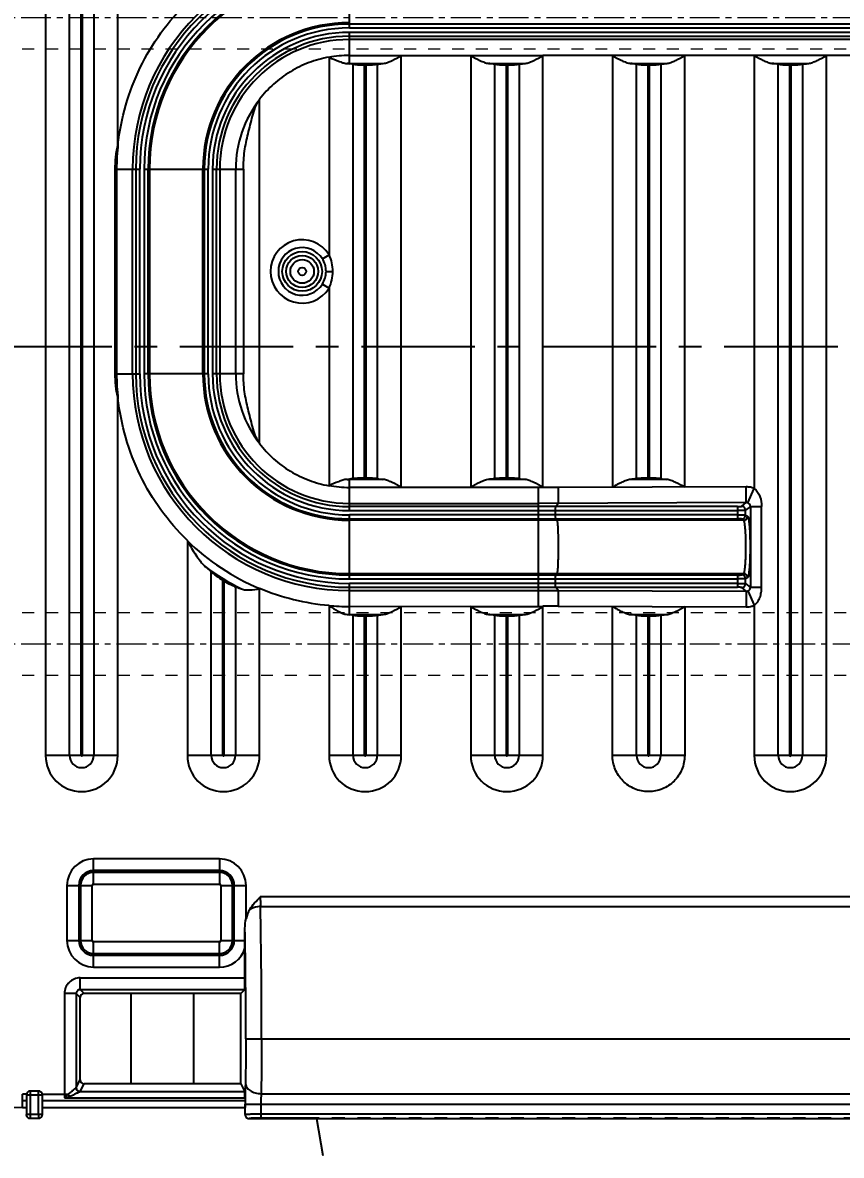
# Model space of a CAD drawing. Header units: millimetres. Extents: x -941 to 1421, y -11614 to -3210.
# Drawn here: x 48.1 to 152.6, y -6704.9 to -6560.3 of the extents above; entities that cross this region are included whole.
import ezdxf

# ---------------------------------------------------------------- set-up
doc = ezdxf.new("R2010")
doc.units = ezdxf.units.MM
doc.header["$LTSCALE"] = 16.335
doc.header["$PDMODE"] = 3
doc.header["$PDSIZE"] = 0.3125
doc.linetypes.add('CENTER', pattern=[0.6, 0.375, -0.075, 0.075, -0.075])
doc.linetypes.add('HIDDEN', pattern=[0.2, 0.1, -0.1])
doc.layers.get('0').update_dxf_attribs({"linetype": 'CONTINUOUS'})
doc.layers.get('Defpoints').update_dxf_attribs({"linetype": 'CONTINUOUS'})
doc.layers.add('cool', color=153, linetype='HIDDEN', lineweight=9)
doc.layers.add('DEFAULT_2', color=8, linetype='HIDDEN')
doc.styles.get("Standard").update_dxf_attribs({"font": 'txt', "width": 0.8})
doc.dimstyles.new('ISO-25', dxfattribs={"dimtxt": 8, "dimasz": 6, "dimexe": 0, "dimexo": 0, "dimgap": 0, "dimtad": 1, "dimdsep": 46, "dimtxsty": 'Standard', "dimcen": 0, "dimclrd": 4, "dimclre": 4, "dimclrt": 6, "dimazin": 0, "dimtfac": 1, "dimtofl": 0, "dimtmove": 0, "dimatfit": 3, "dimfxl": 0, "dimarcsym": 0})

# ---------------------------------------------------------------- blocks, each defined once
blk = doc.blocks.new('147')
at = {"layer": 'cool', "ltscale": 0.932966}
for p, q in [((229.57, -3849.57), (-211.77, -3849.57)), ((229.57, -3857.57), (-211.77, -3857.57))]:
    blk.add_line(p, q, dxfattribs=at)
at = {"layer": 'cool', "color": 1, "linetype": 'CENTER', "ltscale": 0.621977}
blk.add_line((243.9, -3853.57), (-226.1, -3853.57), dxfattribs=at)
blk = doc.blocks.new('*D653')
at = {"color": 4, "lineweight": -2}
blk.add_line((-62.03, -6601.62), (-82.44, -6601.62), dxfattribs=at)
at = {"layer": 'Defpoints', "color": 0}
for p in [(-80.04, -6601.62), (-62.03, -6601.62), (164.18, -6601.62)]:
    blk.add_point(p, dxfattribs=at)
at = {"color": 6, "insert": (-81.24, -6598.62), "char_height": 6, "attachment_point": 5}
blk.add_mtext('0', dxfattribs=at)
blk = doc.blocks.new('*D654')
at = {"color": 4, "lineweight": -2}
blk.add_line((-40.98, -6559.62), (-88.04, -6559.62), dxfattribs=at)
at = {"layer": 'Defpoints', "color": 0}
for p in [(-80.04, -6559.62), (-40.98, -6559.62), (164.18, -6601.62)]:
    blk.add_point(p, dxfattribs=at)
at = {"color": 6, "insert": (-84.04, -6556.62), "char_height": 6, "attachment_point": 5}
blk.add_mtext('42', dxfattribs=at)
blk = doc.blocks.new('*D655')
at = {"color": 4, "lineweight": -2}
blk.add_line((-48.27, -6494.62), (-90.44, -6494.62), dxfattribs=at)
at = {"layer": 'Defpoints', "color": 0}
for p in [(-80.04, -6494.62), (-48.27, -6494.62), (164.18, -6601.62)]:
    blk.add_point(p, dxfattribs=at)
at = {"color": 6, "insert": (-85.24, -6491.62), "char_height": 6, "attachment_point": 5}
blk.add_mtext('107', dxfattribs=at)
blk = doc.blocks.new('*D656')
at = {"color": 4, "lineweight": -2}
blk.add_line((-49.62, -6441.62), (-90.44, -6441.62), dxfattribs=at)
at = {"layer": 'Defpoints', "color": 0}
for p in [(-80.04, -6441.62), (-49.62, -6441.62), (164.18, -6601.62)]:
    blk.add_point(p, dxfattribs=at)
at = {"color": 6, "insert": (-85.24, -6438.62), "char_height": 6, "attachment_point": 5}
blk.add_mtext('160', dxfattribs=at)
blk = doc.blocks.new('*D657')
at = {"color": 4, "lineweight": -2}
blk.add_line((-37.79, -6639.62), (-88.04, -6639.62), dxfattribs=at)
at = {"layer": 'Defpoints', "color": 0}
for p in [(164.18, -6601.62), (-80.04, -6639.62), (-37.79, -6639.62)]:
    blk.add_point(p, dxfattribs=at)
at = {"color": 6, "insert": (-84.04, -6636.62), "char_height": 6, "attachment_point": 5}
blk.add_mtext('38', dxfattribs=at)
blk = doc.blocks.new('*D658')
at = {"color": 4, "lineweight": -2}
blk.add_line((-41.83, -6726.62), (-91.24, -6726.62), dxfattribs=at)
at = {"layer": 'Defpoints', "color": 0}
for p in [(164.18, -6601.62), (-80.04, -6726.62), (-41.83, -6726.62)]:
    blk.add_point(p, dxfattribs=at)
at = {"color": 6, "insert": (-85.64, -6723.62), "char_height": 6, "attachment_point": 5}
blk.add_mtext('125', dxfattribs=at)
blk = doc.blocks.new('*D659')
at = {"color": 4, "lineweight": -2}
blk.add_line((-49.62, -6761.62), (-90.44, -6761.62), dxfattribs=at)
at = {"layer": 'Defpoints', "color": 0}
for p in [(164.18, -6601.62), (-80.04, -6761.62), (-49.62, -6761.62)]:
    blk.add_point(p, dxfattribs=at)
at = {"color": 6, "insert": (-85.24, -6758.62), "char_height": 6, "attachment_point": 5}
blk.add_mtext('160', dxfattribs=at)
blk = doc.blocks.new('*D660')
at = {"color": 4, "lineweight": -2}
blk.add_line((-40.82, -6758.51), (-40.82, -6810.65), dxfattribs=at)
at = {"layer": 'Defpoints', "color": 0}
for p in [(164.18, -6601.62), (-40.82, -6758.51), (-40.82, -6798.65)]:
    blk.add_point(p, dxfattribs=at)
at = {"color": 6, "insert": (-43.82, -6804.65), "char_height": 6, "attachment_point": 5, "rotation": 90}
blk.add_mtext('205', dxfattribs=at)
blk = doc.blocks.new('*D661')
at = {"color": 4, "lineweight": -2}
blk.add_line((-40.82, -6437.81), (-40.82, -6394.21), dxfattribs=at)
at = {"layer": 'Defpoints', "color": 0}
for p in [(-40.82, -6406.21), (-40.82, -6437.81), (164.18, -6601.62)]:
    blk.add_point(p, dxfattribs=at)
at = {"color": 6, "insert": (-43.82, -6400.21), "char_height": 6, "attachment_point": 5, "rotation": 90}
blk.add_mtext('205', dxfattribs=at)

msp = doc.modelspace()

# ---------------------------------------------------------------- linework, layer by layer
at = {"color": 7, "linetype": 'Continuous'}
for p, q in [((51.034, -6508.106), (51.034, -6653.831)), ((54.091, -6653.831), (54.091, -6508.106)), ((55.573, -6653.831), (55.573, -6508.106)), ((55.707, -6508.106), (55.707, -6653.831)), ((57.189, -6508.106), (57.189, -6653.831)), ((60.267, -6575.864), (60.246, -6508.106)), ((89.81, -6560.936), (89.81, -6552.76)), ((238.55, -6560.435), (89.81, -6560.435)), ((89.81, -6560.936), (238.55, -6560.936)), ((89.81, -6565.5), (89.81, -6561.499)), ((238.55, -6561.499), (89.81, -6561.499)), ((89.81, -6562), (238.55, -6562)), ((161.052, -6562.413), (89.81, -6562.413)), ((87.214, -6564.651), (87.214, -6589.884)), ((89.81, -6564.453), (114.516, -6564.435)), ((89.81, -6565.471), (94.136, -6565.471)), ((90.271, -6618.478), (90.271, -6565.568)), ((93.369, -6565.568), (93.369, -6618.478)), ((96.426, -6619.629), (96.426, -6564.418)), ((105.304, -6564.418), (105.304, -6619.629)), ((107.594, -6565.471), (112.226, -6565.471)), ((108.361, -6618.478), (108.361, -6565.568)), ((111.459, -6565.568), (111.459, -6618.478)), ((114.516, -6619.628), (114.516, -6564.418)), ((114.516, -6564.418), (159.574, -6564.418)), ((123.389, -6564.418), (123.389, -6619.609)), ((125.684, -6565.471), (130.316, -6565.471)), ((126.451, -6618.478), (126.451, -6565.568)), ((129.549, -6565.568), (129.549, -6618.478)), ((132.604, -6619.552), (132.604, -6564.418)), ((141.484, -6564.418), (141.484, -6619.749)), ((143.774, -6565.471), (148.406, -6565.471)), ((144.541, -6653.831), (144.541, -6565.568)), ((147.639, -6565.568), (147.639, -6653.831)), ((150.696, -6653.831), (150.696, -6564.418)), ((91.753, -6618.392), (91.753, -6565.655)), ((91.753, -6565.655), (91.887, -6565.655)), ((91.887, -6565.655), (91.887, -6618.392)), ((109.843, -6618.392), (109.843, -6565.655)), ((109.843, -6565.655), (109.977, -6565.655)), ((109.977, -6565.655), (109.977, -6618.392)), ((127.933, -6618.392), (127.933, -6565.655)), ((127.933, -6565.655), (128.067, -6565.655)), ((128.067, -6565.655), (128.067, -6618.392)), ((146.023, -6653.831), (146.023, -6565.655)), ((146.023, -6565.655), (146.157, -6565.655)), ((146.157, -6565.655), (146.157, -6653.831)), ((78.334, -6614.005), (78.334, -6570.041)), ((59.875, -6578.958), (59.875, -6605.088)), ((59.875, -6578.958), (63.05, -6578.958)), ((60.096, -6578.958), (60.096, -6605.088)), ((62.136, -6605.088), (62.136, -6578.958)), ((62.549, -6578.958), (62.549, -6605.088)), ((63.05, -6605.088), (63.05, -6578.958)), ((63.612, -6578.958), (63.612, -6605.088)), ((63.612, -6578.958), (71.788, -6578.958)), ((64.114, -6605.088), (64.114, -6578.958)), ((64.288, -6578.958), (64.288, -6605.088)), ((71.112, -6605.088), (71.112, -6578.958)), ((71.287, -6578.958), (71.287, -6605.088)), ((71.788, -6605.088), (71.788, -6578.958)), ((72.35, -6578.958), (72.35, -6605.088)), ((72.35, -6578.958), (76.283, -6578.958)), ((72.852, -6605.088), (72.852, -6578.958)), ((73.264, -6578.958), (73.264, -6605.088)), ((75.304, -6605.088), (75.304, -6578.958)), ((76.283, -6578.958), (76.283, -6605.088)), ((86.362, -6590.415), (87.214, -6589.884)), ((86.824, -6592.023), (87.685, -6592.023)), ((86.362, -6593.632), (87.214, -6594.162)), ((87.214, -6594.162), (87.214, -6619.396)), ((59.875, -6605.088), (63.05, -6605.088)), ((71.788, -6605.088), (63.612, -6605.088)), ((76.283, -6605.088), (72.35, -6605.088)), ((60.246, -6653.831), (60.267, -6608.182)), ((89.81, -6622.548), (89.81, -6618.546)), ((94.136, -6618.576), (89.81, -6618.576)), ((91.887, -6618.392), (91.753, -6618.392)), ((112.226, -6618.576), (107.594, -6618.576)), ((109.977, -6618.392), (109.843, -6618.392)), ((130.316, -6618.576), (125.684, -6618.576)), ((128.067, -6618.392), (127.933, -6618.392)), ((96.426, -6619.612), (89.81, -6619.594)), ((114.547, -6619.594), (96.426, -6619.629)), ((113.93, -6634.803), (113.93, -6619.594)), ((140.462, -6619.544), (116.458, -6619.618)), ((116.458, -6619.624), (116.466, -6621.629)), ((140.469, -6621.542), (140.462, -6619.538)), ((140.679, -6621.58), (141.484, -6619.749)), ((89.81, -6621.634), (113.93, -6621.634)), ((140.469, -6621.542), (113.93, -6621.634)), ((116.153, -6622.047), (116.466, -6621.629)), ((139.881, -6622.013), (140.469, -6621.542)), ((139.354, -6622.047), (89.81, -6622.047)), ((89.81, -6622.548), (139.33, -6622.548)), ((89.81, -6631.286), (89.81, -6623.11)), ((139.33, -6623.11), (89.81, -6623.11)), ((116.129, -6623.11), (116.129, -6622.548)), ((139.33, -6622.548), (139.33, -6623.11)), ((140.995, -6622.024), (140.384, -6622.514)), ((140.384, -6623.136), (140.384, -6622.514)), ((140.384, -6623.136), (140.631, -6623.284)), ((140.995, -6622.024), (140.995, -6632.372)), ((140.995, -6622.024), (142.426, -6622.024)), ((142.426, -6632.372), (142.426, -6622.024)), ((89.81, -6623.612), (139.355, -6623.612)), ((140.129, -6623.786), (89.81, -6623.786)), ((116.327, -6623.786), (116.154, -6623.612)), ((140.129, -6623.786), (139.882, -6623.637)), ((69.126, -6626.37), (69.124, -6653.831)), ((72.181, -6653.831), (72.181, -6630.381)), ((89.81, -6630.611), (140.129, -6630.611)), ((116.154, -6630.785), (116.327, -6630.611)), ((139.882, -6630.759), (140.129, -6630.611)), ((73.663, -6653.831), (73.663, -6631.453)), ((73.797, -6631.534), (73.797, -6653.831)), ((139.355, -6630.785), (89.81, -6630.785)), ((89.81, -6631.286), (139.33, -6631.286)), ((89.81, -6635.85), (89.81, -6631.849)), ((139.33, -6631.849), (89.81, -6631.849)), ((116.129, -6631.849), (116.129, -6631.286)), ((139.33, -6631.286), (139.33, -6631.849)), ((140.631, -6631.113), (140.384, -6631.261)), ((140.384, -6631.882), (140.384, -6631.261)), ((140.384, -6631.882), (140.995, -6632.372)), ((75.279, -6632.279), (75.279, -6653.831)), ((78.336, -6653.831), (78.336, -6632.461)), ((89.81, -6632.35), (139.355, -6632.35)), ((89.81, -6632.763), (116.466, -6632.767)), ((116.466, -6632.767), (116.153, -6632.35)), ((116.466, -6632.767), (116.458, -6634.772)), ((116.466, -6632.767), (140.469, -6632.855)), ((140.469, -6632.855), (139.881, -6632.384)), ((140.469, -6632.855), (140.462, -6634.859)), ((140.679, -6632.817), (141.484, -6634.648)), ((142.426, -6632.372), (140.995, -6632.372)), ((87.214, -6634.653), (87.214, -6653.831)), ((89.81, -6634.803), (105.304, -6634.768)), ((96.426, -6653.831), (96.426, -6634.768)), ((105.273, -6634.803), (114.547, -6634.803)), ((105.304, -6634.768), (105.304, -6653.831)), ((114.516, -6653.831), (114.516, -6634.768)), ((116.458, -6634.779), (140.462, -6634.852)), ((123.389, -6653.801), (123.389, -6634.788)), ((132.604, -6634.844), (132.605, -6653.831)), ((141.484, -6634.648), (141.484, -6653.831)), ((89.81, -6635.821), (94.136, -6635.821)), ((90.271, -6653.831), (90.271, -6635.918)), ((91.753, -6653.831), (91.753, -6636.005)), ((91.753, -6636.005), (91.887, -6636.005)), ((91.887, -6636.005), (91.887, -6653.831)), ((93.369, -6635.918), (93.369, -6653.831)), ((107.594, -6635.821), (112.226, -6635.821)), ((108.361, -6653.831), (108.361, -6635.918)), ((109.843, -6653.831), (109.843, -6636.005)), ((109.843, -6636.005), (109.977, -6636.005)), ((109.977, -6636.005), (109.977, -6653.831)), ((111.459, -6635.918), (111.459, -6653.831)), ((125.684, -6635.821), (130.316, -6635.821)), ((126.451, -6653.831), (126.451, -6635.918)), ((127.933, -6653.831), (127.933, -6636.005)), ((127.933, -6636.005), (128.067, -6636.005)), ((128.067, -6636.005), (128.067, -6653.831)), ((129.549, -6635.918), (129.549, -6653.831)), ((55.573, -6653.831), (51.034, -6653.831)), ((60.246, -6653.831), (55.707, -6653.831)), ((73.663, -6653.831), (69.124, -6653.831)), ((78.336, -6653.831), (73.797, -6653.831)), ((91.753, -6653.831), (87.214, -6653.831)), ((96.426, -6653.831), (91.887, -6653.831)), ((109.843, -6653.831), (105.304, -6653.831)), ((114.516, -6653.831), (109.977, -6653.831)), ((127.933, -6653.831), (123.394, -6653.831)), ((132.606, -6653.831), (128.067, -6653.831)), ((146.023, -6653.831), (141.484, -6653.831)), ((150.696, -6653.831), (146.157, -6653.831)), ((57.148, -6670.251), (57.148, -6667.022)), ((73.228, -6667.022), (57.148, -6667.022)), ((73.228, -6667.022), (73.228, -6670.251)), ((73.228, -6668.524), (57.148, -6668.524)), ((73.228, -6668.749), (57.148, -6668.749)), ((53.756, -6670.413), (53.756, -6677.448)), ((53.756, -6670.413), (56.985, -6670.413)), ((55.258, -6670.413), (55.258, -6677.448)), ((55.483, -6670.413), (55.483, -6677.448)), ((56.985, -6677.448), (56.985, -6670.413)), ((57.148, -6670.251), (73.228, -6670.251)), ((73.39, -6670.413), (73.39, -6677.448)), ((73.39, -6670.413), (76.619, -6670.413)), ((74.892, -6677.448), (74.892, -6670.413)), ((75.117, -6677.448), (75.117, -6670.413)), ((76.619, -6674.62), (76.619, -6670.413)), ((249.924, -6671.891), (78.436, -6671.891)), ((78.458, -6673.118), (249.902, -6673.118)), ((76.478, -6677.448), (76.478, -6675.909)), ((53.756, -6677.448), (56.985, -6677.448)), ((57.148, -6680.84), (57.148, -6677.611)), ((73.228, -6677.611), (57.148, -6677.611)), ((73.228, -6680.84), (73.228, -6677.611)), ((73.39, -6677.448), (76.478, -6677.448)), ((76.478, -6678.416), (76.478, -6677.448)), ((57.148, -6679.113), (73.228, -6679.113)), ((57.148, -6679.338), (73.228, -6679.338)), ((76.478, -6682.216), (76.478, -6678.416)), ((57.148, -6680.84), (73.228, -6680.84)), ((55.441, -6683.723), (55.441, -6682.216)), ((55.441, -6682.216), (76.478, -6682.216)), ((55.939, -6684.222), (55.441, -6683.723)), ((55.441, -6683.723), (76.44, -6683.723)), ((76.44, -6683.723), (75.941, -6684.222)), ((53.434, -6684.223), (53.434, -6697.046)), ((54.941, -6684.223), (53.434, -6684.223)), ((54.941, -6684.223), (54.941, -6696.235)), ((55.439, -6684.722), (54.941, -6684.223)), ((55.439, -6695.238), (55.439, -6684.722)), ((75.941, -6684.222), (55.939, -6684.222)), ((61.941, -6695.738), (61.941, -6684.222)), ((69.941, -6695.738), (69.941, -6684.222)), ((75.941, -6695.738), (75.941, -6684.222)), ((76.588, -6690.011), (251.772, -6690.011)), ((54.941, -6696.235), (55.439, -6695.238)), ((48.103, -6698.787), (48.103, -6697.046)), ((48.619, -6697.046), (48.103, -6697.046)), ((48.605, -6697.164), (48.605, -6699.682)), ((48.605, -6697.164), (50.548, -6697.164)), ((50.115, -6696.664), (49.105, -6696.664)), ((49.108, -6700.181), (49.108, -6697.164)), ((50.113, -6699.682), (50.113, -6696.731)), ((50.601, -6697.046), (53.894, -6697.046)), ((50.615, -6699.682), (50.615, -6697.164)), ((76.449, -6696.753), (55.397, -6696.753)), ((55.441, -6696.734), (55.939, -6695.738)), ((61.941, -6695.738), (55.939, -6695.738)), ((69.941, -6695.764), (61.941, -6695.764)), ((75.941, -6695.738), (69.941, -6695.738)), ((75.941, -6695.738), (76.449, -6696.753)), ((78.541, -6697.005), (249.819, -6697.005)), ((48.605, -6697.916), (48.103, -6697.916)), ((76.491, -6697.916), (50.615, -6697.916)), ((53.426, -6697.531), (76.481, -6697.531)), ((76.505, -6699.682), (76.506, -6698.338)), ((76.506, -6698.337), (251.855, -6698.337)), ((78.515, -6698.337), (78.515, -6700.129)), ((48.103, -6698.787), (48.605, -6698.787)), ((50.113, -6699.682), (48.605, -6699.682)), ((50.615, -6699.682), (50.113, -6699.682)), ((50.615, -6698.787), (76.505, -6698.787)), ((249.845, -6699.629), (78.515, -6699.629)), ((50.116, -6700.181), (49.105, -6700.181)), ((77.005, -6700.182), (85.595, -6700.182)), ((85.595, -6700.129), (78.515, -6700.129)), ((85.59, -6700.154), (242.771, -6700.154)), ((85.595, -6700.182), (86.422, -6704.877))]:
    msp.add_line(p, q, dxfattribs=at)
at = {"color": 1, "linetype": 'CENTER', "ltscale": 2.363517}
msp.add_line((-70.82, -6601.624), (399.18, -6601.624), dxfattribs=at)
at = {"color": 7, "linetype": 'Continuous'}
for radius in [2.537, 2.036, 1.508, 0.503]:
    msp.add_circle((83.78, -6592.023), radius, dxfattribs=at)
for centre, radius, start, end in [((89.81, -6578.958), 27.674, 90, 180), ((89.81, -6578.958), 27.261, 90, 180), ((89.81, -6578.958), 26.76, 90, 180), ((89.81, -6578.958), 26.198, 90, 180), ((89.81, -6578.958), 25.696, 90, 180), ((89.81, -6578.958), 25.522, 90, 180), ((89.81, -6578.958), 18.698, 90, 180), ((89.81, -6578.958), 18.524, 90, 180), ((89.81, -6578.958), 18.022, 90, 180), ((89.81, -6578.958), 17.46, 90, 180), ((89.81, -6578.958), 16.959, 90, 180), ((89.81, -6578.958), 16.546, 90, 180), ((89.81, -6578.958), 14.506, 90, 100.4383), ((89.81, -6578.958), 13.487, 90, 91.30127), ((89.81, -6578.958), 14.506, 142.12242, 180), ((89.81, -6578.958), 29.714, 173.79048, 180), ((83.78, -6592.023), 4.046, 31.91993, 328.08007), ((83.78, -6592.023), 3.042, 31.92003, 328.08073), ((89.81, -6605.088), 29.714, 180, 186.20952), ((89.81, -6605.088), 27.674, 180, 270), ((89.81, -6605.088), 27.261, 180, 270), ((89.81, -6605.088), 26.76, 180, 270), ((89.81, -6605.088), 26.198, 180, 270), ((89.81, -6605.088), 25.696, 180, 270), ((89.81, -6605.088), 25.522, 180, 270), ((89.81, -6605.088), 18.698, 180, 270), ((89.81, -6605.088), 18.524, 180, 270), ((89.81, -6605.088), 18.022, 180, 270), ((89.81, -6605.088), 17.46, 180, 270), ((89.81, -6605.088), 16.959, 180, 270), ((89.81, -6605.088), 16.546, 180, 270), ((89.81, -6605.088), 14.506, 180, 217.87758), ((89.137, -6612.402), 6.181, 273.40122, 276.25068), ((89.81, -6605.088), 13.487, 268.69873, 270), ((89.81, -6605.088), 14.506, 259.5617, 270), ((140.127, -6623.282), 0.504, 270.20989, 359.78328), ((89.81, -6605.088), 29.714, 225.79982, 247.35017), ((89.81, -6605.088), 30.733, 233.23111, 243.39408), ((140.127, -6631.114), 0.504, 0.22353, 89.79025), ((89.81, -6605.088), 30.916, 238.51471, 238.80522), ((89.805, -6605.084), 29.682, 247.26973, 264.99157), ((89.81, -6605.088), 29.714, 264.92896, 270), ((113.93, -7325.278), 690.51, 89.790207, 89.951348), ((89.81, -6605.088), 30.733, 269.42897, 270), ((48.103, -6648.806), 49.981, 180, 270), ((55.64, -6653.831), 4.606, 180, 360), ((55.64, -6653.831), 1.549, 180.00138, 359.99862), ((55.64, -6653.831), 0.0669, 180, 0), ((73.73, -6653.831), 4.606, 180, 360), ((73.73, -6653.831), 1.549, 180.00138, 359.99862), ((73.73, -6653.831), 0.0669, 180, 0), ((91.82, -6653.831), 4.606, 180, 360), ((91.82, -6653.831), 1.549, 180.00138, 359.99862), ((91.82, -6653.831), 0.0669, 180, 0), ((109.91, -6653.831), 4.606, 180, 360), ((109.91, -6653.831), 1.549, 180.00138, 359.99862), ((109.91, -6653.831), 0.0669, 180, 0), ((128, -6653.831), 1.549, 180.00138, 359.99862), ((128, -6653.831), 0.0669, 180, 0), ((146.09, -6653.831), 4.606, 180, 360), ((146.09, -6653.831), 1.549, 180.00138, 359.99862), ((146.09, -6653.831), 0.0669, 180, 0), ((57.148, -6670.413), 3.391, 90, 180), ((73.228, -6670.413), 3.391, 0, 90), ((57.148, -6670.413), 1.89, 90, 180), ((57.148, -6670.413), 1.664, 90, 180), ((73.228, -6670.413), 1.89, 0, 90), ((73.228, -6670.413), 1.664, 0, 90), ((57.148, -6670.413), 0.163, 90, 180), ((73.228, -6670.413), 0.163, 0, 90), ((-800.307, -6688.833), 878.906, 359.923198, 1.024478), ((-799.335, -6689.823), 875.924, 359.987703, 0.910198), ((57.148, -6677.448), 3.391, 180, 270), ((57.148, -6677.448), 1.89, 180, 270), ((57.148, -6677.448), 1.664, 180, 270), ((57.148, -6677.448), 0.163, 180, 270), ((73.228, -6677.448), 1.89, 270, 0), ((73.228, -6677.448), 1.664, 270, 0), ((73.228, -6677.448), 0.163, 270, 0), ((73.228, -6677.448), 3.391, 270, 343.42), ((55.44, -6684.223), 2.007, 89.99234, 180.00772), ((55.439, -6684.222), 0.498, 89.82489, 180.17511), ((157.137, -6697.524), 80.626, 178.68428, 179.2113), ((49.105, -6697.164), 0.5, 90, 180), ((50.115, -6697.164), 0.5, 0, 90), ((55.441, -6696.234), 0.5, 180.10645, 269.95249), ((50.115, -6699.681), 0.5, 284.6037, 359.93689), ((77.005, -6699.682), 0.5, 179.97143, 270.00521)]:
    msp.add_arc(centre, radius, start, end, dxfattribs=at)
for centre, major_axis, ratio, start_param, end_param in [((87.214, -6565.681), (3.317, 0), 0.0874887, 0.3981949, 0.6716401), ((91.753, -6565.514), (1.608, 0), 0.0874887, -2.7433978, -1.5707963), ((91.887, -6565.514), (1.608, 0), 0.0874887, -1.5707963, -0.3981949), ((109.843, -6565.514), (1.608, 0), 0.0874887, -2.7433978, -1.5707963), ((109.977, -6565.514), (1.608, 0), 0.0874887, -1.5707963, -0.3981949), ((127.933, -6565.514), (1.608, 0), 0.0874887, -2.7433978, -1.5707963), ((128.067, -6565.514), (1.608, 0), 0.0874887, -1.5707963, -0.3981949), ((146.023, -6565.514), (1.608, 0), 0.0874887, -2.7433978, -1.5707963), ((146.157, -6565.514), (1.608, 0), 0.0874887, -1.5707963, -0.3981949), ((91.753, -6618.533), (1.608, 0), 0.0874887, 1.5707963, 2.7433978), ((91.887, -6618.533), (1.608, 0), 0.0874887, 0.3981949, 1.5707963), ((109.843, -6618.533), (1.608, 0), 0.0874887, 1.5707963, 2.7433978), ((109.977, -6618.533), (1.608, 0), 0.0874887, 0.3981949, 1.5707963), ((127.933, -6618.533), (1.608, 0), 0.0874887, 1.5707963, 2.7433978), ((128.067, -6618.533), (1.608, 0), 0.0874887, 0.3981949, 1.5707963), ((87.214, -6636.031), (3.317, 0), 0.0874887, 0.3981949, 0.6716401), ((91.753, -6635.864), (1.608, 0), 0.0874887, -2.7433978, -1.5707963), ((91.887, -6635.864), (1.608, 0), 0.0874887, -1.5707963, -0.3981949), ((109.843, -6635.864), (1.608, 0), 0.0874887, -2.7433978, -1.5707963), ((109.977, -6635.864), (1.608, 0), 0.0874887, -1.5707963, -0.3981949), ((127.933, -6635.864), (1.608, 0), 0.0874887, -2.7433978, -1.5707963), ((128.067, -6635.864), (1.608, 0), 0.0874887, -1.5707963, -0.3981949), ((76.439, -6682.216), (0, 1.508), 0.0261859, -3.1154127, -1.5707963), ((55.939, -6684.722), (-0.354, 0.354), 0.999315, -0.7850555, 0.7850555), ((55.939, -6695.237), (0.224, 0.448), 0.9982883, 2.034855, 3.6042813), ((76.447, -6698.259), (0, 1.508), 0.0261859, -1.0669174, -0.0523599), ((76.504, -6697.046), (0, 1.005), 0.0261859, -4.20851, -3.6651914)]:
    msp.add_ellipse(centre, major_axis=major_axis, ratio=ratio, start_param=start_param, end_param=end_param, dxfattribs=at)
for points, knots in [([(60.267, -6575.864), (60.449, -6574.156), (61.137, -6570.77), (62.973, -6565.931), (65.634, -6561.487), (67.892, -6558.872), (69.126, -6557.677)], [0, 0, 0, 0, 0.2500048, 0.5000083, 0.7500055, 1, 1, 1, 1]), ([(87.214, -6564.651), (86.344, -6564.809), (84.629, -6565.285), (82.233, -6566.455), (80.085, -6568.036), (78.874, -6569.341), (78.334, -6570.041)], [0, 0, 0, 0, 0.250015, 0.5000044, 0.7500121, 1, 1, 1, 1]), ([(87.214, -6564.704), (87.62, -6564.857), (88.203, -6565.102), (88.962, -6565.374), (89.329, -6565.464), (89.504, -6565.475)], [0, 0, 0, 0, 0.5365639, 0.7831425, 1, 1, 1, 1]), ([(89.504, -6565.475), (89.531, -6565.476), (89.633, -6565.483), (89.735, -6565.492), (89.81, -6565.5)], [0, 0, 0, 0, 0.2636888, 1, 1, 1, 1]), ([(93.369, -6565.568), (93.418, -6565.558), (93.672, -6565.514), (93.929, -6565.488), (94.136, -6565.471)], [0, 0, 0, 0, 0.1940722, 1, 1, 1, 1]), ([(94.136, -6565.471), (94.32, -6565.456), (94.704, -6565.342), (95.478, -6564.997), (96.059, -6564.672), (96.457, -6564.453)], [0, 0, 0, 0, 0.2170492, 0.4645587, 1, 1, 1, 1]), ([(105.273, -6564.453), (105.671, -6564.672), (106.252, -6564.997), (107.027, -6565.342), (107.41, -6565.456), (107.594, -6565.471)], [0, 0, 0, 0, 0.5354271, 0.7829483, 1, 1, 1, 1]), ([(108.361, -6565.568), (108.312, -6565.558), (108.058, -6565.514), (107.801, -6565.488), (107.594, -6565.471)], [0, 0, 0, 0, 0.1940875, 1, 1, 1, 1]), ([(111.459, -6565.568), (111.508, -6565.558), (111.762, -6565.514), (112.019, -6565.488), (112.226, -6565.471)], [0, 0, 0, 0, 0.1940722, 1, 1, 1, 1]), ([(112.226, -6565.471), (112.41, -6565.456), (112.794, -6565.342), (113.568, -6564.997), (114.149, -6564.672), (114.547, -6564.453)], [0, 0, 0, 0, 0.2170492, 0.4645587, 1, 1, 1, 1]), ([(123.363, -6564.453), (123.761, -6564.672), (124.342, -6564.997), (125.117, -6565.342), (125.5, -6565.456), (125.684, -6565.471)], [0, 0, 0, 0, 0.5354271, 0.7829483, 1, 1, 1, 1]), ([(126.451, -6565.568), (126.402, -6565.558), (126.148, -6565.514), (125.891, -6565.488), (125.684, -6565.471)], [0, 0, 0, 0, 0.1940875, 1, 1, 1, 1]), ([(129.549, -6565.568), (129.598, -6565.558), (129.852, -6565.514), (130.109, -6565.488), (130.316, -6565.471)], [0, 0, 0, 0, 0.1940722, 1, 1, 1, 1]), ([(130.316, -6565.471), (130.5, -6565.456), (130.884, -6565.342), (131.658, -6564.997), (132.239, -6564.672), (132.637, -6564.453)], [0, 0, 0, 0, 0.2170492, 0.4645587, 1, 1, 1, 1]), ([(141.453, -6564.453), (141.851, -6564.672), (142.432, -6564.997), (143.207, -6565.342), (143.59, -6565.456), (143.774, -6565.471)], [0, 0, 0, 0, 0.5354271, 0.7829483, 1, 1, 1, 1]), ([(144.541, -6565.568), (144.492, -6565.558), (144.238, -6565.514), (143.981, -6565.488), (143.774, -6565.471)], [0, 0, 0, 0, 0.1940875, 1, 1, 1, 1]), ([(147.639, -6565.568), (147.688, -6565.558), (147.942, -6565.514), (148.199, -6565.488), (148.406, -6565.471)], [0, 0, 0, 0, 0.1940722, 1, 1, 1, 1]), ([(148.406, -6565.471), (148.59, -6565.456), (148.974, -6565.342), (149.748, -6564.997), (150.329, -6564.672), (150.727, -6564.453)], [0, 0, 0, 0, 0.2170492, 0.4645587, 1, 1, 1, 1]), ([(76.283, -6578.958), (76.283, -6578.576), (76.307, -6577.811), (76.416, -6576.672), (76.612, -6575.549), (76.877, -6574.443), (77.169, -6573.334), (77.427, -6572.207), (77.741, -6571.097), (78.104, -6570.41), (78.336, -6570.112)], [0, 0, 0, 0, 0.125295, 0.2503432, 0.374302, 0.4978837, 0.6227126, 0.7497755, 0.8761173, 1, 1, 1, 1]), ([(60.246, -6575.804), (60.218, -6576.068), (60.12, -6576.455), (60.012, -6576.974), (59.942, -6577.501), (59.895, -6578.163), (59.875, -6578.693), (59.875, -6578.958)], [0, 0, 0, 0, 0.2498818, 0.3749293, 0.4999053, 0.7500779, 1, 1, 1, 1]), ([(87.685, -6592.023), (87.684, -6591.656), (87.61, -6590.919), (87.371, -6590.216), (87.214, -6589.884)], [0, 0, 0, 0, 0.5000752, 1, 1, 1, 1]), ([(86.824, -6592.023), (86.824, -6591.731), (86.741, -6591.143), (86.484, -6590.61), (86.327, -6590.364)], [0, 0, 0, 0, 0.5007749, 1, 1, 1, 1]), ([(86.362, -6593.632), (86.512, -6593.391), (86.744, -6592.869), (86.824, -6592.303), (86.824, -6592.023)], [0, 0, 0, 0, 0.5026425, 1, 1, 1, 1]), ([(87.214, -6594.162), (87.37, -6593.83), (87.61, -6593.128), (87.685, -6592.391), (87.685, -6592.023)], [0, 0, 0, 0, 0.4999291, 1, 1, 1, 1]), ([(59.875, -6605.088), (59.875, -6605.353), (59.895, -6605.884), (59.942, -6606.546), (60.012, -6607.072), (60.12, -6607.591), (60.218, -6607.979), (60.246, -6608.242)], [0, 0, 0, 0, 0.2499222, 0.5000946, 0.6250706, 0.7501182, 1, 1, 1, 1]), ([(78.336, -6613.935), (78.104, -6613.636), (77.741, -6612.95), (77.425, -6611.84), (77.168, -6610.713), (76.877, -6609.604), (76.612, -6608.497), (76.416, -6607.375), (76.307, -6606.236), (76.283, -6605.471), (76.283, -6605.088)], [0, 0, 0, 0, 0.1238775, 0.2501992, 0.3772821, 0.5021345, 0.6257211, 0.7496671, 0.8747076, 1, 1, 1, 1]), ([(69.126, -6626.37), (67.892, -6625.175), (65.634, -6622.559), (62.973, -6618.116), (61.137, -6613.276), (60.449, -6609.89), (60.267, -6608.182)], [0, 0, 0, 0, 0.2499946, 0.4999917, 0.7499952, 1, 1, 1, 1]), ([(78.334, -6614.005), (78.874, -6614.706), (80.085, -6616.011), (82.233, -6617.592), (84.629, -6618.762), (86.344, -6619.238), (87.214, -6619.396)], [0, 0, 0, 0, 0.2499879, 0.4999956, 0.749985, 1, 1, 1, 1]), ([(89.504, -6618.572), (89.329, -6618.583), (88.962, -6618.672), (88.203, -6618.945), (87.62, -6619.19), (87.214, -6619.342)], [0, 0, 0, 0, 0.2168581, 0.4634354, 1, 1, 1, 1]), ([(90.271, -6618.478), (90.24, -6618.485), (90.087, -6618.513), (89.933, -6618.533), (89.81, -6618.546)], [0, 0, 0, 0, 0.2072223, 1, 1, 1, 1]), ([(93.369, -6618.478), (93.418, -6618.488), (93.672, -6618.533), (93.929, -6618.558), (94.136, -6618.576)], [0, 0, 0, 0, 0.1940875, 1, 1, 1, 1]), ([(96.457, -6619.594), (96.059, -6619.375), (95.478, -6619.05), (94.704, -6618.704), (94.32, -6618.591), (94.136, -6618.576)], [0, 0, 0, 0, 0.5354271, 0.7829483, 1, 1, 1, 1]), ([(107.594, -6618.576), (107.41, -6618.591), (107.027, -6618.704), (106.252, -6619.05), (105.671, -6619.375), (105.273, -6619.594)], [0, 0, 0, 0, 0.2170492, 0.4645587, 1, 1, 1, 1]), ([(108.361, -6618.478), (108.312, -6618.488), (108.058, -6618.533), (107.801, -6618.558), (107.594, -6618.576)], [0, 0, 0, 0, 0.1940722, 1, 1, 1, 1]), ([(111.459, -6618.478), (111.508, -6618.488), (111.762, -6618.533), (112.019, -6618.558), (112.226, -6618.576)], [0, 0, 0, 0, 0.1940875, 1, 1, 1, 1]), ([(114.547, -6619.594), (114.149, -6619.375), (113.568, -6619.05), (112.794, -6618.704), (112.41, -6618.591), (112.226, -6618.576)], [0, 0, 0, 0, 0.5354274, 0.7829481, 1, 1, 1, 1]), ([(125.684, -6618.576), (125.504, -6618.591), (125.127, -6618.697), (124.679, -6618.907), (124.293, -6619.091), (123.887, -6619.274), (123.587, -6619.437), (123.411, -6619.579)], [0, 0, 0, 0, 0.2170389, 0.4638384, 0.5948564, 0.7293301, 1, 1, 1, 1]), ([(126.451, -6618.478), (126.402, -6618.488), (126.148, -6618.533), (125.891, -6618.558), (125.684, -6618.576)], [0, 0, 0, 0, 0.1940722, 1, 1, 1, 1]), ([(129.549, -6618.478), (129.598, -6618.488), (129.852, -6618.533), (130.109, -6618.558), (130.316, -6618.576)], [0, 0, 0, 0, 0.1940875, 1, 1, 1, 1]), ([(132.62, -6619.579), (132.225, -6619.361), (131.645, -6619.047), (130.879, -6618.702), (130.498, -6618.591), (130.316, -6618.576)], [0, 0, 0, 0, 0.5355069, 0.7829079, 1, 1, 1, 1]), ([(116.458, -6619.618), (116.135, -6619.619), (115.487, -6619.633), (114.84, -6619.627), (114.516, -6619.628)], [0, 0, 0, 0, 0.4999963, 1, 1, 1, 1]), ([(141.484, -6619.749), (141.324, -6619.679), (141.072, -6619.596), (140.725, -6619.545), (140.55, -6619.544), (140.462, -6619.544)], [0, 0, 0, 0, 0.4998631, 0.7497682, 1, 1, 1, 1]), ([(141.484, -6619.749), (141.825, -6619.993), (142.302, -6620.759), (142.422, -6621.601), (142.426, -6622.024)], [0, 0, 0, 0, 0.4977044, 1, 1, 1, 1]), ([(140.995, -6622.024), (140.997, -6621.927), (140.929, -6621.729), (140.765, -6621.616), (140.679, -6621.58)], [0, 0, 0, 0, 0.5127054, 1, 1, 1, 1]), ([(116.129, -6622.548), (116.129, -6622.487), (116.13, -6622.372), (116.135, -6622.222), (116.14, -6622.12), (116.148, -6622.068), (116.15, -6622.051), (116.153, -6622.047)], [0, 0, 0, 0, 0.3659225, 0.681956, 0.902814, 0.9679066, 1, 1, 1, 1]), ([(116.154, -6623.612), (116.15, -6623.608), (116.148, -6623.592), (116.143, -6623.562), (116.139, -6623.514), (116.134, -6623.424), (116.13, -6623.287), (116.129, -6623.172), (116.129, -6623.11)], [0, 0, 0, 0, 0.0295464, 0.092805, 0.1881596, 0.3126022, 0.630534, 1, 1, 1, 1]), ([(139.354, -6622.047), (139.351, -6622.052), (139.349, -6622.07), (139.341, -6622.123), (139.336, -6622.221), (139.331, -6622.37), (139.33, -6622.484), (139.33, -6622.548)], [0, 0, 0, 0, 0.0355001, 0.1062022, 0.322357, 0.6184216, 1, 1, 1, 1]), ([(140.384, -6622.514), (140.373, -6622.519), (140.337, -6622.522), (140.267, -6622.529), (140.165, -6622.534), (139.976, -6622.541), (139.694, -6622.547), (139.457, -6622.548), (139.33, -6622.548)], [0, 0, 0, 0, 0.0338733, 0.1010192, 0.199328, 0.3250131, 0.6399174, 1, 1, 1, 1]), ([(139.33, -6623.11), (139.33, -6623.175), (139.331, -6623.29), (139.335, -6623.424), (139.34, -6623.51), (139.344, -6623.558), (139.349, -6623.59), (139.351, -6623.608), (139.355, -6623.612)], [0, 0, 0, 0, 0.3859055, 0.6841625, 0.8010104, 0.898542, 0.9672734, 1, 1, 1, 1]), ([(139.33, -6623.11), (139.457, -6623.11), (139.694, -6623.111), (140.01, -6623.117), (140.223, -6623.121), (140.337, -6623.13), (140.372, -6623.132), (140.384, -6623.136)], [0, 0, 0, 0, 0.3602286, 0.6752609, 0.8992852, 0.9663631, 1, 1, 1, 1]), ([(139.354, -6622.047), (139.418, -6622.047), (139.537, -6622.045), (139.694, -6622.039), (139.802, -6622.031), (139.858, -6622.021), (139.876, -6622.017), (139.881, -6622.013)], [0, 0, 0, 0, 0.3586041, 0.6725677, 0.8966395, 0.9644675, 1, 1, 1, 1]), ([(140.384, -6622.514), (140.383, -6622.386), (140.275, -6622.121), (140.009, -6622.013), (139.881, -6622.013)], [0, 0, 0, 0, 0.5002427, 1, 1, 1, 1]), ([(139.882, -6623.637), (140.01, -6623.637), (140.276, -6623.529), (140.383, -6623.264), (140.384, -6623.136)], [0, 0, 0, 0, 0.4995693, 1, 1, 1, 1]), ([(140.631, -6623.284), (140.645, -6623.294), (140.67, -6623.331), (140.718, -6623.447), (140.768, -6623.679), (140.82, -6624.048), (140.866, -6624.531), (140.905, -6625.109), (140.944, -6626.009), (140.962, -6627.198), (140.944, -6628.388), (140.905, -6629.287), (140.866, -6629.866), (140.82, -6630.349), (140.768, -6630.717), (140.718, -6630.949), (140.67, -6631.066), (140.645, -6631.103), (140.631, -6631.113)], [0, 0, 0, 0, 0.0064191, 0.0163385, 0.0480442, 0.0958414, 0.1579893, 0.2322173, 0.3159789, 0.4999894, 0.6840019, 0.7677659, 0.841997, 0.9041489, 0.9519505, 0.9836606, 0.9935811, 1, 1, 1, 1]), ([(116.497, -6627.198), (116.497, -6626.776), (116.491, -6626.162), (116.471, -6625.378), (116.451, -6624.874), (116.426, -6624.454), (116.402, -6624.163), (116.379, -6623.983), (116.364, -6623.89), (116.348, -6623.828), (116.336, -6623.795), (116.327, -6623.786)], [0, 0, 0, 0, 0.369877, 0.5381529, 0.6871575, 0.81165, 0.9071319, 0.9429533, 0.9703947, 0.989354, 1, 1, 1, 1]), ([(139.882, -6623.637), (139.867, -6623.628), (139.806, -6623.628), (139.696, -6623.616), (139.537, -6623.614), (139.418, -6623.612), (139.355, -6623.612)], [0, 0, 0, 0, 0.1014856, 0.3252096, 0.6398619, 1, 1, 1, 1]), ([(140.428, -6627.198), (140.428, -6626.776), (140.418, -6626.162), (140.382, -6625.377), (140.346, -6624.873), (140.303, -6624.452), (140.255, -6624.13), (140.209, -6623.927), (140.165, -6623.825), (140.142, -6623.793), (140.129, -6623.786)], [0, 0, 0, 0, 0.3675471, 0.5348848, 0.683223, 0.8072958, 0.9029432, 0.9671831, 0.9872759, 1, 1, 1, 1]), ([(69.124, -6626.444), (69.296, -6626.744), (69.648, -6627.337), (70.196, -6628.201), (70.679, -6628.888), (71.085, -6629.387), (71.301, -6629.611), (71.414, -6629.707)], [0, 0, 0, 0, 0.2596297, 0.5171151, 0.7680637, 0.8884285, 1, 1, 1, 1]), ([(116.327, -6630.611), (116.336, -6630.602), (116.348, -6630.569), (116.364, -6630.507), (116.379, -6630.414), (116.402, -6630.234), (116.426, -6629.943), (116.451, -6629.522), (116.471, -6629.019), (116.491, -6628.235), (116.497, -6627.62), (116.497, -6627.198)], [0, 0, 0, 0, 0.010646, 0.0296053, 0.0570467, 0.0928681, 0.18835, 0.3128425, 0.4618471, 0.630123, 1, 1, 1, 1]), ([(140.129, -6630.611), (140.142, -6630.603), (140.165, -6630.572), (140.209, -6630.47), (140.255, -6630.266), (140.303, -6629.944), (140.346, -6629.523), (140.382, -6629.019), (140.418, -6628.235), (140.428, -6627.621), (140.428, -6627.198)], [0, 0, 0, 0, 0.0127317, 0.0328342, 0.0970593, 0.1927147, 0.316791, 0.4651133, 0.6324605, 1, 1, 1, 1]), ([(71.414, -6629.707), (71.489, -6629.771), (71.748, -6629.992), (72.006, -6630.214), (72.181, -6630.381)], [0, 0, 0, 0, 0.29058, 1, 1, 1, 1]), ([(72.181, -6630.381), (72.264, -6630.459), (72.465, -6630.628), (72.951, -6630.997), (73.366, -6631.271), (73.663, -6631.453)], [0, 0, 0, 0, 0.1865, 0.4292711, 1, 1, 1, 1]), ([(73.797, -6631.534), (74.076, -6631.704), (74.478, -6631.93), (74.979, -6632.166), (75.19, -6632.253), (75.279, -6632.279)], [0, 0, 0, 0, 0.5896151, 0.8310253, 1, 1, 1, 1]), ([(116.129, -6631.286), (116.129, -6631.224), (116.13, -6631.109), (116.134, -6630.973), (116.139, -6630.883), (116.143, -6630.835), (116.148, -6630.805), (116.15, -6630.788), (116.154, -6630.785)], [0, 0, 0, 0, 0.369466, 0.6873978, 0.8118404, 0.907195, 0.9704536, 1, 1, 1, 1]), ([(116.153, -6632.35), (116.15, -6632.346), (116.148, -6632.329), (116.14, -6632.277), (116.135, -6632.175), (116.13, -6632.024), (116.129, -6631.91), (116.129, -6631.849)], [0, 0, 0, 0, 0.0320934, 0.097186, 0.318044, 0.6340775, 1, 1, 1, 1]), ([(139.355, -6630.785), (139.351, -6630.789), (139.349, -6630.807), (139.344, -6630.839), (139.34, -6630.887), (139.335, -6630.972), (139.331, -6631.107), (139.33, -6631.222), (139.33, -6631.286)], [0, 0, 0, 0, 0.0327269, 0.1014586, 0.1989903, 0.3158382, 0.6140949, 1, 1, 1, 1]), ([(140.384, -6631.261), (140.372, -6631.264), (140.337, -6631.267), (140.223, -6631.275), (140.01, -6631.28), (139.694, -6631.286), (139.457, -6631.286), (139.33, -6631.286)], [0, 0, 0, 0, 0.0336405, 0.1007145, 0.3247389, 0.6397714, 1, 1, 1, 1]), ([(139.33, -6631.849), (139.457, -6631.849), (139.694, -6631.85), (139.976, -6631.856), (140.165, -6631.863), (140.267, -6631.868), (140.337, -6631.875), (140.373, -6631.878), (140.384, -6631.882)], [0, 0, 0, 0, 0.3600826, 0.6749866, 0.8006705, 0.8989803, 0.9661298, 1, 1, 1, 1]), ([(139.33, -6631.849), (139.33, -6631.912), (139.331, -6632.026), (139.336, -6632.175), (139.341, -6632.274), (139.349, -6632.326), (139.351, -6632.345), (139.354, -6632.35)], [0, 0, 0, 0, 0.3815788, 0.6776436, 0.8937984, 0.9645003, 1, 1, 1, 1]), ([(139.355, -6630.785), (139.418, -6630.785), (139.537, -6630.783), (139.696, -6630.781), (139.806, -6630.768), (139.867, -6630.768), (139.882, -6630.759)], [0, 0, 0, 0, 0.3594002, 0.6745852, 0.8982731, 1, 1, 1, 1]), ([(139.881, -6632.384), (140.009, -6632.383), (140.275, -6632.276), (140.383, -6632.01), (140.384, -6631.882)], [0, 0, 0, 0, 0.4997571, 1, 1, 1, 1]), ([(140.384, -6631.261), (140.383, -6631.133), (140.276, -6630.867), (140.01, -6630.76), (139.882, -6630.759)], [0, 0, 0, 0, 0.5004305, 1, 1, 1, 1]), ([(75.279, -6632.279), (75.33, -6632.294), (75.589, -6632.381), (75.842, -6632.484), (76.046, -6632.567)], [0, 0, 0, 0, 0.1925001, 1, 1, 1, 1]), ([(76.046, -6632.567), (76.202, -6632.63), (76.558, -6632.7), (77.331, -6632.691), (77.928, -6632.59), (78.336, -6632.517)], [0, 0, 0, 0, 0.2179623, 0.4622693, 1, 1, 1, 1]), ([(139.881, -6632.384), (139.877, -6632.38), (139.858, -6632.376), (139.802, -6632.366), (139.695, -6632.358), (139.537, -6632.351), (139.418, -6632.35), (139.355, -6632.35)], [0, 0, 0, 0, 0.035446, 0.1030215, 0.3265159, 0.6411929, 1, 1, 1, 1]), ([(140.679, -6632.817), (140.771, -6632.778), (140.936, -6632.66), (140.997, -6632.463), (140.995, -6632.372)], [0, 0, 0, 0, 0.5228096, 1, 1, 1, 1]), ([(141.484, -6634.648), (141.654, -6634.521), (141.951, -6634.206), (142.231, -6633.629), (142.392, -6633.01), (142.427, -6632.585), (142.426, -6632.372)], [0, 0, 0, 0, 0.2499413, 0.4995699, 0.7495701, 1, 1, 1, 1]), ([(87.214, -6634.706), (87.598, -6634.953), (88.167, -6635.309), (88.934, -6635.681), (89.319, -6635.802), (89.504, -6635.82)], [0, 0, 0, 0, 0.5348614, 0.7827528, 1, 1, 1, 1]), ([(94.136, -6635.821), (94.32, -6635.806), (94.704, -6635.692), (95.478, -6635.347), (96.059, -6635.022), (96.457, -6634.803)], [0, 0, 0, 0, 0.2170492, 0.4645587, 1, 1, 1, 1]), ([(105.273, -6634.803), (105.671, -6635.022), (106.252, -6635.347), (107.027, -6635.692), (107.41, -6635.806), (107.594, -6635.821)], [0, 0, 0, 0, 0.5354271, 0.7829483, 1, 1, 1, 1]), ([(112.226, -6635.821), (112.41, -6635.806), (112.794, -6635.692), (113.568, -6635.347), (114.149, -6635.022), (114.547, -6634.803)], [0, 0, 0, 0, 0.2170494, 0.4645583, 1, 1, 1, 1]), ([(123.411, -6634.818), (123.609, -6634.927), (123.996, -6635.148), (124.572, -6635.454), (125.128, -6635.695), (125.504, -6635.806), (125.684, -6635.821)], [0, 0, 0, 0, 0.2713617, 0.5355104, 0.7829504, 1, 1, 1, 1]), ([(130.316, -6635.821), (130.498, -6635.806), (130.879, -6635.695), (131.645, -6635.35), (132.225, -6635.035), (132.62, -6634.818)], [0, 0, 0, 0, 0.2170897, 0.4644792, 1, 1, 1, 1]), ([(140.462, -6634.852), (140.55, -6634.853), (140.725, -6634.851), (141.072, -6634.801), (141.324, -6634.718), (141.484, -6634.648)], [0, 0, 0, 0, 0.2502319, 0.5001344, 1, 1, 1, 1]), ([(89.504, -6635.82), (89.531, -6635.822), (89.633, -6635.832), (89.735, -6635.842), (89.81, -6635.85)], [0, 0, 0, 0, 0.2637787, 1, 1, 1, 1]), ([(93.369, -6635.918), (93.418, -6635.908), (93.672, -6635.864), (93.929, -6635.838), (94.136, -6635.821)], [0, 0, 0, 0, 0.1940722, 1, 1, 1, 1]), ([(108.361, -6635.918), (108.312, -6635.908), (108.058, -6635.864), (107.801, -6635.838), (107.594, -6635.821)], [0, 0, 0, 0, 0.1940875, 1, 1, 1, 1]), ([(111.459, -6635.918), (111.508, -6635.908), (111.762, -6635.864), (112.019, -6635.838), (112.226, -6635.821)], [0, 0, 0, 0, 0.1940722, 1, 1, 1, 1]), ([(126.451, -6635.918), (126.402, -6635.908), (126.148, -6635.864), (125.891, -6635.838), (125.684, -6635.821)], [0, 0, 0, 0, 0.1940875, 1, 1, 1, 1]), ([(129.549, -6635.918), (129.598, -6635.908), (129.852, -6635.864), (130.109, -6635.838), (130.316, -6635.821)], [0, 0, 0, 0, 0.1940722, 1, 1, 1, 1]), ([(132.605, -6653.831), (132.605, -6654.431), (132.366, -6655.645), (131.336, -6657.178), (129.798, -6658.202), (127.984, -6658.557), (126.173, -6658.19), (124.641, -6657.156), (123.624, -6655.615), (123.389, -6654.401), (123.389, -6653.801)], [0, 0, 0, 0, 0.1250041, 0.2499925, 0.3749929, 0.4999934, 0.6249931, 0.749998, 0.8749792, 1, 1, 1, 1]), ([(78.436, -6671.891), (78.436, -6672.001), (78.438, -6672.41), (78.446, -6672.819), (78.458, -6673.118)], [0, 0, 0, 0, 0.2676387, 1, 1, 1, 1]), ([(78.458, -6673.118), (78.332, -6673.12), (77.858, -6673.153), (77.385, -6673.291), (77.083, -6673.468)], [0, 0, 0, 0, 0.2638488, 1, 1, 1, 1]), ([(76.588, -6690.011), (76.588, -6690.524), (76.584, -6692.411), (76.564, -6694.299), (76.532, -6695.673)], [0, 0, 0, 0, 0.2717568, 1, 1, 1, 1]), ([(78.598, -6690.011), (78.598, -6690.644), (78.593, -6692.976), (78.573, -6695.307), (78.541, -6697.005)], [0, 0, 0, 0, 0.2717575, 1, 1, 1, 1]), ([(76.532, -6695.673), (76.537, -6695.849), (76.673, -6696.23), (77.143, -6696.655), (77.791, -6696.934), (78.286, -6697.002), (78.541, -6697.005)], [0, 0, 0, 0, 0.2022474, 0.4362857, 0.7069985, 1, 1, 1, 1]), ([(49.108, -6697.164), (49.108, -6697.122), (49.107, -6696.978), (49.104, -6696.834), (49.105, -6696.733)], [0, 0, 0, 0, 0.2971077, 1, 1, 1, 1]), ([(53.434, -6697.046), (53.434, -6697.088), (53.433, -6697.25), (53.43, -6697.411), (53.426, -6697.531)], [0, 0, 0, 0, 0.260181, 1, 1, 1, 1]), ([(53.426, -6697.531), (53.464, -6697.492), (53.62, -6697.33), (53.774, -6697.166), (53.894, -6697.046)], [0, 0, 0, 0, 0.2449579, 1, 1, 1, 1]), ([(53.894, -6697.046), (54.015, -6696.978), (54.23, -6696.82), (54.472, -6696.609), (54.644, -6696.457), (54.75, -6696.364), (54.835, -6696.297), (54.886, -6696.262), (54.908, -6696.254)], [0, 0, 0, 0, 0.3237126, 0.6179412, 0.7471957, 0.8584407, 0.9450783, 1, 1, 1, 1]), ([(53.894, -6697.046), (53.904, -6697.073), (53.947, -6697.178), (54, -6697.278), (54.046, -6697.348)], [0, 0, 0, 0, 0.2611886, 1, 1, 1, 1]), ([(54.046, -6697.348), (54.193, -6697.301), (54.468, -6697.19), (54.842, -6697.008), (55.117, -6696.868), (55.295, -6696.787), (55.367, -6696.759), (55.397, -6696.753)], [0, 0, 0, 0, 0.3122743, 0.6011787, 0.8450557, 0.9374371, 1, 1, 1, 1]), ([(54.908, -6696.254), (54.913, -6696.253), (54.924, -6696.248), (54.938, -6696.243), (54.941, -6696.235)], [0, 0, 0, 0, 0.3595114, 1, 1, 1, 1]), ([(54.908, -6696.254), (54.91, -6696.381), (55.013, -6696.642), (55.273, -6696.752), (55.397, -6696.753)], [0, 0, 0, 0, 0.5036143, 1, 1, 1, 1]), ([(55.397, -6696.753), (55.403, -6696.752), (55.418, -6696.748), (55.436, -6696.743), (55.441, -6696.734)], [0, 0, 0, 0, 0.372446, 1, 1, 1, 1]), ([(78.541, -6697.005), (78.537, -6697.103), (78.52, -6697.546), (78.515, -6697.991), (78.515, -6698.337)], [0, 0, 0, 0, 0.2199082, 1, 1, 1, 1]), ([(76.491, -6697.916), (76.493, -6697.954), (76.5, -6698.158), (76.502, -6698.361), (76.503, -6698.526)], [0, 0, 0, 0, 0.1881545, 1, 1, 1, 1]), ([(49.105, -6700.181), (49, -6700.181), (48.784, -6700.108), (48.657, -6699.92), (48.626, -6699.819)], [0, 0, 0, 0, 0.4989901, 1, 1, 1, 1]), ([(50.113, -6699.682), (50.113, -6699.723), (50.114, -6699.865), (50.116, -6700.007), (50.115, -6700.107)], [0, 0, 0, 0, 0.2947974, 1, 1, 1, 1]), ([(78.515, -6699.629), (78.384, -6699.629), (78.128, -6699.63), (77.756, -6699.632), (77.413, -6699.637), (77.112, -6699.643), (76.893, -6699.65), (76.748, -6699.656), (76.664, -6699.661), (76.599, -6699.666), (76.548, -6699.67), (76.524, -6699.675), (76.505, -6699.678), (76.505, -6699.682)], [0, 0, 0, 0, 0.1947765, 0.3820736, 0.5547444, 0.7061457, 0.8304525, 0.8809018, 0.9228883, 0.9559987, 0.9799485, 0.9945476, 1, 1, 1, 1]), ([(50.115, -6700.107), (50.115, -6700.117), (50.114, -6700.142), (50.113, -6700.167), (50.113, -6700.181)], [0, 0, 0, 0, 0.4075414, 1, 1, 1, 1])]:
    msp.add_open_spline(points, degree=3, knots=knots, dxfattribs=at)
for points in [[(140.679, -6621.58), (140.613, -6621.553), (140.54, -6621.54), (140.469, -6621.542)], [(140.469, -6632.855), (140.54, -6632.857), (140.613, -6632.844), (140.679, -6632.817)], [(77.083, -6673.468), (77.455, -6672.884), (77.946, -6672.381), (78.436, -6671.891)], [(77.083, -6673.468), (76.86, -6673.817), (76.713, -6674.217), (76.619, -6674.62)], [(76.478, -6675.91), (76.478, -6675.478), (76.521, -6675.041), (76.619, -6674.62)], [(53.426, -6697.531), (53.633, -6697.471), (53.841, -6697.413), (54.046, -6697.348)], [(76.503, -6698.526), (76.504, -6698.612), (76.505, -6698.698), (76.505, -6698.785)], [(48.626, -6699.819), (48.613, -6699.775), (48.605, -6699.728), (48.605, -6699.682)], [(50.241, -6700.165), (50.2, -6700.176), (50.158, -6700.181), (50.116, -6700.181)]]:
    msp.add_open_spline(points, degree=3, dxfattribs=at)
at = {"layer": 'DEFAULT_2', "color": 8, "linetype": 'HIDDEN'}
for p, q in [((61.941, -6684.222), (61.941, -6684.209)), ((69.941, -6684.222), (69.941, -6684.209)), ((50.113, -6696.731), (50.113, -6696.664)), ((50.548, -6697.164), (50.615, -6697.164)), ((61.941, -6695.738), (61.941, -6695.764)), ((69.941, -6695.738), (69.941, -6695.764)), ((76.507, -6697.777), (76.506, -6697.914)), ((85.595, -6700.182), (85.59, -6700.154)), ((242.766, -6700.129), (85.595, -6700.129))]:
    msp.add_line(p, q, dxfattribs=at)
msp.add_arc((148.291, -6698.398), 71.786, 179.61426, 179.95211, dxfattribs=at)
for points, knots in [([(49.105, -6696.733), (49.106, -6696.723), (49.106, -6696.7), (49.108, -6696.677), (49.108, -6696.664)], [0, 0, 0, 0, 0.4299212, 1, 1, 1, 1]), ([(76.519, -6696.414), (76.517, -6696.522), (76.511, -6696.976), (76.509, -6697.431), (76.507, -6697.777)], [0, 0, 0, 0, 0.2378506, 1, 1, 1, 1]), ([(78.515, -6700.129), (78.321, -6700.129), (78.04, -6700.13), (77.682, -6700.137), (77.455, -6700.143), (77.27, -6700.151), (77.144, -6700.159), (77.071, -6700.165), (77.034, -6700.171), (77.017, -6700.174), (77.005, -6700.18), (77.005, -6700.182)], [0, 0, 0, 0, 0.3843548, 0.5577846, 0.7095186, 0.8336455, 0.9253443, 0.9579059, 0.9811674, 0.9949607, 1, 1, 1, 1])]:
    msp.add_open_spline(points, degree=3, knots=knots, dxfattribs=at)

# ---------------------------------------------------------------- block references
for p in [(155.284, -2706.058), (155.284, -2786.058)]:
    msp.add_blockref('147', p)

# ---------------------------------------------------------------- dimensions: what is measured, and where the dimension line sits
for feature_location, offset, dtype, origin, picture, middle in [((-40.82, -6437.807), (0, 31.6), 1, (164.18, -6601.624), '*D661', (-43.82, -6400.207)), ((-49.62, -6441.623), (-30.42, 0), 0, (164.18, -6601.624), '*D656', (-85.24, -6438.623)), ((-48.271, -6494.623), (-31.769, 0), 0, (164.18, -6601.624), '*D655', (-85.24, -6491.623)), ((-40.982, -6559.623), (-39.058, 0), 0, (164.18, -6601.624), '*D654', (-84.04, -6556.623)), ((-62.032022276, -6601.62356913), (-18.007649659, 0), 0, (164.180162433, -6601.62356913), '*D653', (-81.239671935, -6598.62356913)), ((-41.828, -6726.623), (-38.212, 0), 0, (164.18, -6601.624), '*D658', (-85.64, -6723.623)), ((-49.62, -6761.623), (-30.42, 0), 0, (164.18, -6601.624), '*D659', (-85.24, -6758.623)), ((-37.789, -6639.623), (-42.25, 0), 0, (164.18, -6601.624), '*D657', (-84.04, -6636.623)), ((-40.82, -6758.506), (0, -40.141), 1, (164.18, -6601.624), '*D660', (-43.82, -6804.647))]:
    dim = msp.add_ordinate_dim(feature_location=feature_location, offset=offset, dtype=dtype, origin=origin, dimstyle='ISO-25', override={"dimtxt": 6, "dimfxl": 1.25})
    dim.commit()
    dim.dimension.update_dxf_attribs({"geometry": picture, "text_midpoint": middle})

doc.saveas('drawing.dxf')
